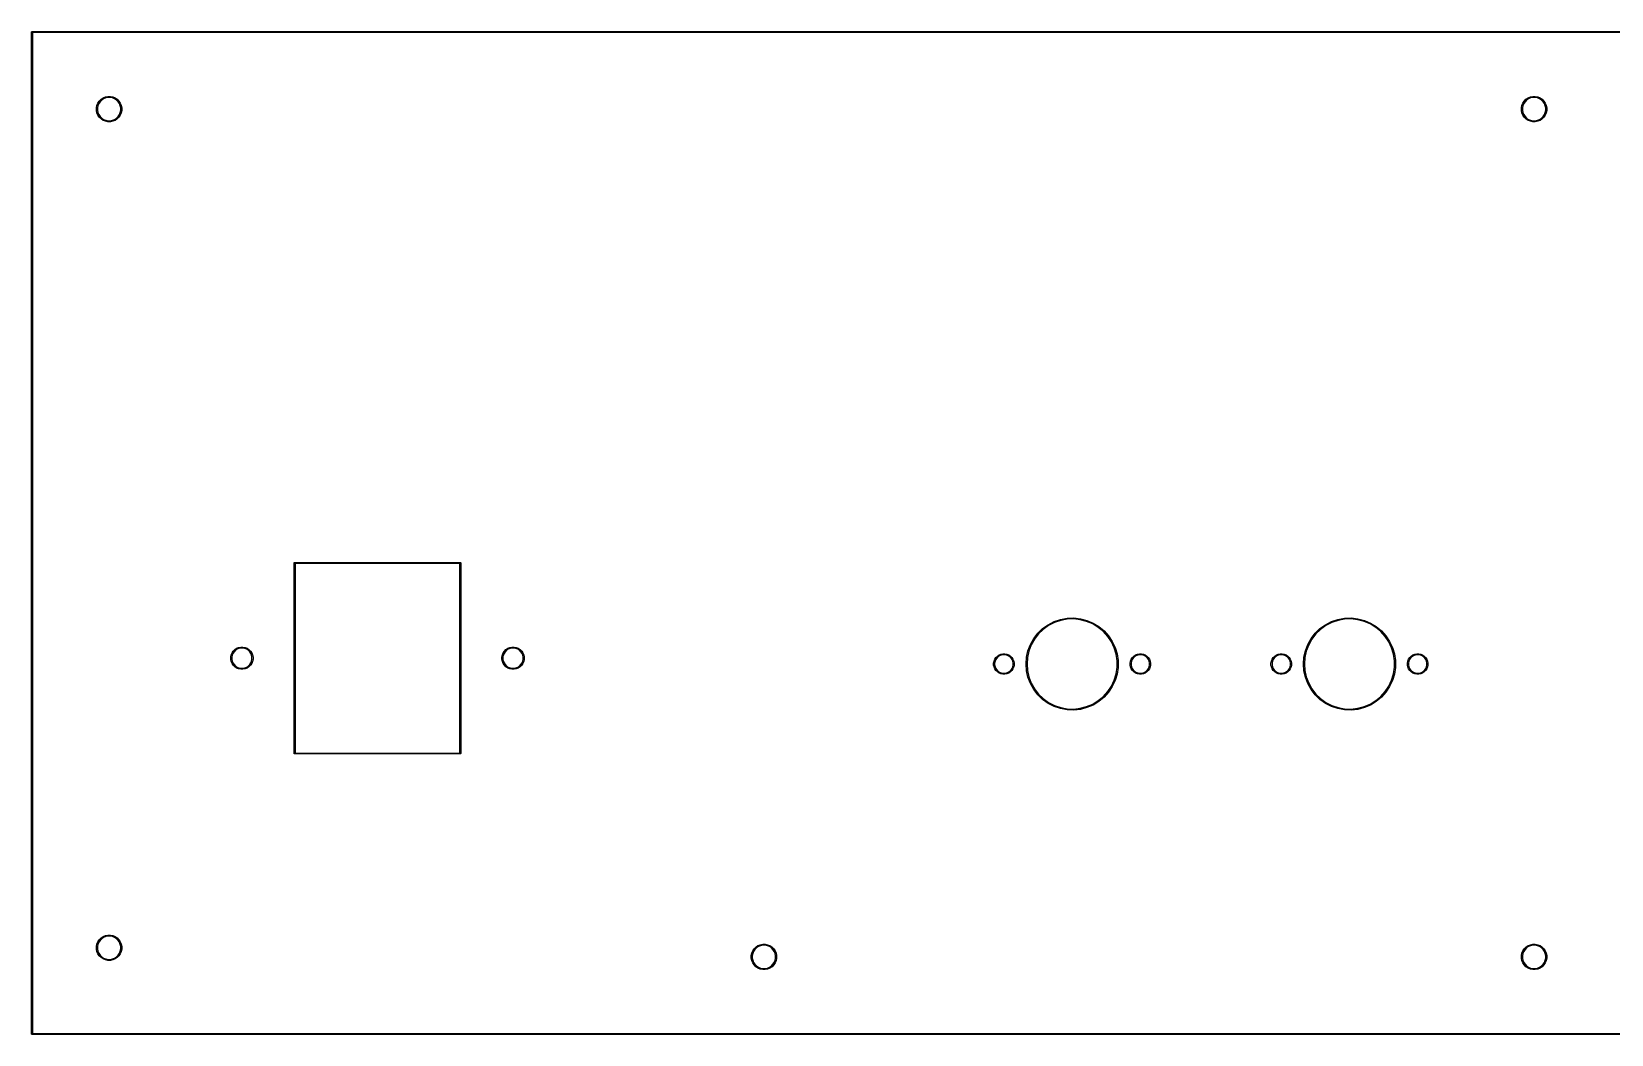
# Model space of a CAD drawing. Extents: x 0.7 to 21.3, y -8.5 to -2.
# Drawn here: x 0.75 to 11, y -8.5 to -2 of the extents above; entities that cross this region are included whole.
import ezdxf

# ---------------------------------------------------------------- set-up
doc = ezdxf.new("R2010")
doc.units = 0
doc.header["$MEASUREMENT"] = 0
doc.layers.add('BLACK', color=7, linetype='CONTINUOUS')

msp = doc.modelspace()

# ---------------------------------------------------------------- linework, layer by layer
at = {"layer": 'BLACK', "linetype": 'CONTINUOUS'}
for p, q in [((0.74703, -2), (0.74709, -1.99942)), ((0.74705, -2.00015), (0.74703, -2)), ((0.74705, -8.49986), (0.74705, -2.00015)), ((0.74709, -1.99942), (0.74726, -1.99886)), ((0.74726, -1.99886), (0.74753, -1.99835)), ((0.74753, -1.99835), (0.7479, -1.9979)), ((0.7479, -1.9979), (0.74835, -1.99753)), ((0.74835, -1.99753), (0.74887, -1.99726)), ((0.74887, -1.99726), (0.74942, -1.99709)), ((0.74942, -1.99709), (0.74986, -1.99705)), ((0.74986, -1.99705), (0.75, -1.99703)), ((0.75, -1.99703), (0.75014, -1.99705)), ((0.75014, -1.99705), (21.2499, -1.99705)), ((0.75295, -2.00295), (0.75295, -8.49705)), ((21.247, -2.00295), (0.75295, -2.00295)), ((1.17726, -2.46112), (1.18624, -2.44768)), ((1.19142, -2.45192), (1.18316, -2.46427)), ((1.18624, -2.44768), (1.19768, -2.43624)), ((1.20192, -2.44142), (1.19142, -2.45192)), ((1.19768, -2.43624), (1.21112, -2.42726)), ((1.21427, -2.43316), (1.20192, -2.44142)), ((1.21112, -2.42726), (1.22606, -2.42107)), ((1.228, -2.42748), (1.21427, -2.43316)), ((1.22606, -2.42107), (1.24192, -2.41792)), ((1.24257, -2.42458), (1.228, -2.42748)), ((1.24192, -2.41792), (1.25808, -2.41792)), ((1.25743, -2.42458), (1.24257, -2.42458)), ((1.272, -2.42748), (1.25743, -2.42458)), ((1.25808, -2.41792), (1.27394, -2.42107)), ((1.28573, -2.43316), (1.272, -2.42748)), ((1.27394, -2.42107), (1.28888, -2.42726)), ((1.29808, -2.44142), (1.28573, -2.43316)), ((1.28888, -2.42726), (1.30232, -2.43624)), ((1.30858, -2.45192), (1.29808, -2.44142)), ((1.30232, -2.43624), (1.31376, -2.44768)), ((1.31684, -2.46427), (1.30858, -2.45192)), ((1.31376, -2.44768), (1.32274, -2.46112)), ((10.4253, -2.46112), (10.4343, -2.44768)), ((10.4394, -2.45192), (10.4312, -2.46427)), ((10.4343, -2.44768), (10.4457, -2.43624)), ((10.45, -2.44142), (10.4394, -2.45192)), ((10.4457, -2.43624), (10.4592, -2.42726)), ((10.4623, -2.43316), (10.45, -2.44142)), ((10.4592, -2.42726), (10.4741, -2.42107)), ((10.476, -2.42748), (10.4623, -2.43316)), ((10.4741, -2.42107), (10.4899, -2.41792)), ((10.4906, -2.42458), (10.476, -2.42748)), ((10.4899, -2.41792), (10.5061, -2.41792)), ((10.5055, -2.42458), (10.4906, -2.42458)), ((10.52, -2.42748), (10.5055, -2.42458)), ((10.5061, -2.41792), (10.522, -2.42107)), ((10.5338, -2.43316), (10.52, -2.42748)), ((10.522, -2.42107), (10.5369, -2.42726)), ((10.5461, -2.44142), (10.5338, -2.43316)), ((10.5369, -2.42726), (10.5504, -2.43624)), ((10.5566, -2.45192), (10.5461, -2.44142)), ((10.5504, -2.43624), (10.5618, -2.44768)), ((10.5649, -2.46427), (10.5566, -2.45192)), ((10.5618, -2.44768), (10.5708, -2.46112)), ((1.16792, -2.49192), (1.17107, -2.47606)), ((1.16792, -2.50808), (1.16792, -2.49192)), ((1.17107, -2.52394), (1.16792, -2.50808)), ((1.17107, -2.47606), (1.17726, -2.46112)), ((1.17726, -2.53888), (1.17107, -2.52394)), ((1.17748, -2.478), (1.17458, -2.49257)), ((1.17458, -2.49257), (1.17458, -2.50743)), ((1.17458, -2.50743), (1.17748, -2.522)), ((1.18624, -2.55232), (1.17726, -2.53888)), ((1.18316, -2.46427), (1.17748, -2.478)), ((1.17748, -2.522), (1.18316, -2.53573)), ((1.18316, -2.53573), (1.19142, -2.54808)), ((1.19768, -2.56376), (1.18624, -2.55232)), ((1.19142, -2.54808), (1.20192, -2.55858)), ((1.20192, -2.55858), (1.21427, -2.56684)), ((1.28573, -2.56684), (1.29808, -2.55858)), ((1.29808, -2.55858), (1.30858, -2.54808)), ((1.31376, -2.55232), (1.30232, -2.56376)), ((1.30858, -2.54808), (1.31684, -2.53573)), ((1.32274, -2.53888), (1.31376, -2.55232)), ((1.32252, -2.478), (1.31684, -2.46427)), ((1.31684, -2.53573), (1.32252, -2.522)), ((1.32542, -2.49257), (1.32252, -2.478)), ((1.32252, -2.522), (1.32542, -2.50743)), ((1.32274, -2.46112), (1.32893, -2.47606)), ((1.32893, -2.52394), (1.32274, -2.53888)), ((1.32542, -2.50743), (1.32542, -2.49257)), ((1.32893, -2.47606), (1.33208, -2.49192)), ((1.33208, -2.50808), (1.32893, -2.52394)), ((1.33208, -2.49192), (1.33208, -2.50808)), ((10.4159, -2.49192), (10.4191, -2.47606)), ((10.4159, -2.50808), (10.4159, -2.49192)), ((10.4191, -2.52394), (10.4159, -2.50808)), ((10.4191, -2.47606), (10.4253, -2.46112)), ((10.4253, -2.53888), (10.4191, -2.52394)), ((10.4255, -2.478), (10.4226, -2.49257)), ((10.4226, -2.49257), (10.4226, -2.50743)), ((10.4226, -2.50743), (10.4255, -2.522)), ((10.4343, -2.55232), (10.4253, -2.53888)), ((10.4312, -2.46427), (10.4255, -2.478)), ((10.4255, -2.522), (10.4312, -2.53573)), ((10.4312, -2.53573), (10.4394, -2.54808)), ((10.4457, -2.56376), (10.4343, -2.55232)), ((10.4394, -2.54808), (10.45, -2.55858)), ((10.45, -2.55858), (10.4623, -2.56684)), ((10.5338, -2.56684), (10.5461, -2.55858)), ((10.5461, -2.55858), (10.5566, -2.54808)), ((10.5618, -2.55232), (10.5504, -2.56376)), ((10.5566, -2.54808), (10.5649, -2.53573)), ((10.5708, -2.53888), (10.5618, -2.55232)), ((10.5706, -2.478), (10.5649, -2.46427)), ((10.5649, -2.53573), (10.5706, -2.522)), ((10.5735, -2.49257), (10.5706, -2.478)), ((10.5706, -2.522), (10.5735, -2.50743)), ((10.5708, -2.46112), (10.577, -2.47606)), ((10.577, -2.52394), (10.5708, -2.53888)), ((10.5735, -2.50743), (10.5735, -2.49257)), ((10.577, -2.47606), (10.5801, -2.49192)), ((10.5801, -2.50808), (10.577, -2.52394)), ((10.5801, -2.49192), (10.5801, -2.50808)), ((1.21112, -2.57274), (1.19768, -2.56376)), ((1.22606, -2.57893), (1.21112, -2.57274)), ((1.21427, -2.56684), (1.228, -2.57252)), ((1.24192, -2.58208), (1.22606, -2.57893)), ((1.228, -2.57252), (1.24257, -2.57542)), ((1.25808, -2.58208), (1.24192, -2.58208)), ((1.24257, -2.57542), (1.25743, -2.57542)), ((1.25743, -2.57542), (1.272, -2.57252)), ((1.27394, -2.57893), (1.25808, -2.58208)), ((1.272, -2.57252), (1.28573, -2.56684)), ((1.28888, -2.57274), (1.27394, -2.57893)), ((1.30232, -2.56376), (1.28888, -2.57274)), ((10.4592, -2.57274), (10.4457, -2.56376)), ((10.4741, -2.57893), (10.4592, -2.57274)), ((10.4623, -2.56684), (10.476, -2.57252)), ((10.4899, -2.58208), (10.4741, -2.57893)), ((10.476, -2.57252), (10.4906, -2.57542)), ((10.5061, -2.58208), (10.4899, -2.58208)), ((10.4906, -2.57542), (10.5055, -2.57542)), ((10.5055, -2.57542), (10.52, -2.57252)), ((10.522, -2.57893), (10.5061, -2.58208)), ((10.52, -2.57252), (10.5338, -2.56684)), ((10.5369, -2.57274), (10.522, -2.57893)), ((10.5504, -2.56376), (10.5369, -2.57274)), ((2.45136, -5.44409), (2.45142, -5.44352)), ((2.45138, -5.44424), (2.45136, -5.44409)), ((2.45138, -6.68017), (2.45138, -5.44424)), ((2.45142, -5.44352), (2.45159, -5.44296)), ((2.45159, -5.44296), (2.45186, -5.44245)), ((2.45186, -5.44245), (2.45223, -5.442)), ((2.45223, -5.442), (2.45268, -5.44163)), ((2.45268, -5.44163), (2.4532, -5.44135)), ((2.4532, -5.44135), (2.45375, -5.44118)), ((2.45375, -5.44118), (2.45419, -5.44114)), ((2.45419, -5.44114), (2.45433, -5.44113)), ((2.45433, -5.44113), (2.45448, -5.44114)), ((2.45448, -5.44114), (3.52899, -5.44114)), ((2.45728, -5.44705), (2.45728, -6.67736)), ((3.52618, -5.44705), (2.45728, -5.44705)), ((3.52618, -6.67736), (3.52618, -5.44705)), ((3.52899, -5.44114), (3.52913, -5.44113)), ((3.52913, -5.44113), (3.52928, -5.44114)), ((3.52928, -5.44114), (3.52971, -5.44118)), ((3.52971, -5.44118), (3.53027, -5.44135)), ((3.53027, -5.44135), (3.53078, -5.44163)), ((3.53078, -5.44163), (3.53123, -5.442)), ((3.53123, -5.442), (3.5316, -5.44245)), ((3.5316, -5.44245), (3.53187, -5.44296)), ((3.53187, -5.44296), (3.53204, -5.44352)), ((3.53204, -5.44352), (3.5321, -5.44409)), ((3.5321, -5.44409), (3.53209, -5.44424)), ((3.53209, -5.44424), (3.53209, -6.68017)), ((7.34423, -5.84476), (7.38305, -5.8248)), ((7.38567, -5.83096), (7.34772, -5.85048)), ((7.38305, -5.8248), (7.42437, -5.81071)), ((7.42606, -5.81718), (7.38567, -5.83096)), ((7.42437, -5.81071), (7.4673, -5.80278)), ((7.46803, -5.80943), (7.42606, -5.81718)), ((7.4673, -5.80278), (7.51092, -5.80118)), ((7.51068, -5.80787), (7.46803, -5.80943)), ((7.5531, -5.81254), (7.51068, -5.80787)), ((7.51092, -5.80118), (7.55431, -5.80596)), ((7.59439, -5.82333), (7.5531, -5.81254)), ((7.55431, -5.80596), (7.59655, -5.817)), ((7.63366, -5.84002), (7.59439, -5.82333)), ((7.59655, -5.817), (7.63672, -5.83407)), ((7.67009, -5.86226), (7.63366, -5.84002)), ((7.63672, -5.83407), (7.67398, -5.85681)), ((9.14423, -5.84476), (9.18305, -5.8248)), ((9.18567, -5.83096), (9.14772, -5.85048)), ((9.18305, -5.8248), (9.22437, -5.81071)), ((9.22606, -5.81718), (9.18567, -5.83096)), ((9.22437, -5.81071), (9.2673, -5.80278)), ((9.26803, -5.80943), (9.22606, -5.81718)), ((9.2673, -5.80278), (9.31092, -5.80118)), ((9.31068, -5.80787), (9.26803, -5.80943)), ((9.3531, -5.81254), (9.31068, -5.80787)), ((9.31092, -5.80118), (9.35431, -5.80596)), ((9.39439, -5.82333), (9.3531, -5.81254)), ((9.35431, -5.80596), (9.39655, -5.817)), ((9.43366, -5.84002), (9.39439, -5.82333)), ((9.39655, -5.817), (9.43672, -5.83407)), ((9.47009, -5.86226), (9.43366, -5.84002)), ((9.43672, -5.83407), (9.47398, -5.85681)), ((7.22926, -5.97308), (7.25062, -5.93501)), ((7.2562, -5.93871), (7.23532, -5.97592)), ((7.25062, -5.93501), (7.2773, -5.90046)), ((7.28229, -5.90493), (7.2562, -5.93871)), ((7.2773, -5.90046), (7.30873, -5.87016)), ((7.31301, -5.87531), (7.28229, -5.90493)), ((7.30873, -5.87016), (7.34423, -5.84476)), ((7.34772, -5.85048), (7.31301, -5.87531)), ((7.70289, -5.88956), (7.67009, -5.86226)), ((7.67398, -5.85681), (7.70754, -5.88474)), ((7.73137, -5.92134), (7.70289, -5.88956)), ((7.70754, -5.88474), (7.73667, -5.91725)), ((7.75492, -5.95693), (7.73137, -5.92134)), ((7.73667, -5.91725), (7.76076, -5.95366)), ((9.02926, -5.97308), (9.05062, -5.93501)), ((9.0562, -5.93871), (9.03532, -5.97592)), ((9.05062, -5.93501), (9.0773, -5.90046)), ((9.08229, -5.90493), (9.0562, -5.93871)), ((9.0773, -5.90046), (9.10873, -5.87016)), ((9.11301, -5.87531), (9.08229, -5.90493)), ((9.10873, -5.87016), (9.14423, -5.84476)), ((9.14772, -5.85048), (9.11301, -5.87531)), ((9.50289, -5.88956), (9.47009, -5.86226)), ((9.47398, -5.85681), (9.50754, -5.88474)), ((9.53137, -5.92134), (9.50289, -5.88956)), ((9.50754, -5.88474), (9.53667, -5.91725)), ((9.55492, -5.95693), (9.53137, -5.92134)), ((9.53667, -5.91725), (9.56076, -5.95366)), ((2.03952, -6.05508), (2.0423, -6.04112)), ((2.0423, -6.04112), (2.04775, -6.02796)), ((2.04871, -6.04306), (2.04618, -6.05574)), ((2.04775, -6.02796), (2.05566, -6.01612)), ((2.05365, -6.03112), (2.04871, -6.04306)), ((2.06083, -6.02037), (2.05365, -6.03112)), ((2.05566, -6.01612), (2.06573, -6.00605)), ((2.06998, -6.01123), (2.06083, -6.02037)), ((2.06573, -6.00605), (2.07757, -5.99814)), ((2.08072, -6.00405), (2.06998, -6.01123)), ((2.07757, -5.99814), (2.09073, -5.99269)), ((2.09267, -5.9991), (2.08072, -6.00405)), ((2.09073, -5.99269), (2.10469, -5.98992)), ((2.10535, -5.99658), (2.09267, -5.9991)), ((2.10469, -5.98992), (2.11893, -5.98992)), ((2.11827, -5.99658), (2.10535, -5.99658)), ((2.13095, -5.9991), (2.11827, -5.99658)), ((2.11893, -5.98992), (2.1329, -5.99269)), ((2.1429, -6.00405), (2.13095, -5.9991)), ((2.1329, -5.99269), (2.14605, -5.99814)), ((2.15365, -6.01123), (2.1429, -6.00405)), ((2.14605, -5.99814), (2.15789, -6.00605)), ((2.16279, -6.02037), (2.15365, -6.01123)), ((2.15789, -6.00605), (2.16796, -6.01612)), ((2.16997, -6.03112), (2.16279, -6.02037)), ((2.16796, -6.01612), (2.17587, -6.02796)), ((2.17492, -6.04306), (2.16997, -6.03112)), ((2.17744, -6.05574), (2.17492, -6.04306)), ((2.17587, -6.02796), (2.18132, -6.04112)), ((2.18132, -6.04112), (2.1841, -6.05508)), ((3.79937, -6.05508), (3.80214, -6.04112)), ((3.80214, -6.04112), (3.80759, -6.02796)), ((3.80855, -6.04306), (3.80603, -6.05574)), ((3.80759, -6.02796), (3.8155, -6.01612)), ((3.8135, -6.03112), (3.80855, -6.04306)), ((3.82068, -6.02037), (3.8135, -6.03112)), ((3.8155, -6.01612), (3.82557, -6.00605)), ((3.82982, -6.01123), (3.82068, -6.02037)), ((3.82557, -6.00605), (3.83741, -5.99814)), ((3.84057, -6.00405), (3.82982, -6.01123)), ((3.83741, -5.99814), (3.85057, -5.99269)), ((3.85251, -5.9991), (3.84057, -6.00405)), ((3.85057, -5.99269), (3.86453, -5.98992)), ((3.86519, -5.99658), (3.85251, -5.9991)), ((3.86453, -5.98992), (3.87877, -5.98992)), ((3.87812, -5.99658), (3.86519, -5.99658)), ((3.8908, -5.9991), (3.87812, -5.99658)), ((3.87877, -5.98992), (3.89274, -5.99269)), ((3.90274, -6.00405), (3.8908, -5.9991)), ((3.89274, -5.99269), (3.90589, -5.99814)), ((3.91349, -6.01123), (3.90274, -6.00405)), ((3.90589, -5.99814), (3.91773, -6.00605)), ((3.92263, -6.02037), (3.91349, -6.01123)), ((3.91773, -6.00605), (3.9278, -6.01612)), ((3.92981, -6.03112), (3.92263, -6.02037)), ((3.9278, -6.01612), (3.93571, -6.02796)), ((3.93476, -6.04306), (3.92981, -6.03112)), ((3.93728, -6.05574), (3.93476, -6.04306)), ((3.93571, -6.02796), (3.94116, -6.04112)), ((3.94116, -6.04112), (3.94394, -6.05508)), ((7.0055, -6.05767), (7.01475, -6.04842)), ((7.01475, -6.04842), (7.02563, -6.04115)), ((7.02878, -6.04705), (7.019, -6.05359)), ((7.02563, -6.04115), (7.03772, -6.03614)), ((7.03966, -6.04255), (7.02878, -6.04705)), ((7.03772, -6.03614), (7.05055, -6.03359)), ((7.0512, -6.04025), (7.03966, -6.04255)), ((7.05055, -6.03359), (7.06363, -6.03359)), ((7.06297, -6.04025), (7.0512, -6.04025)), ((7.07452, -6.04255), (7.06297, -6.04025)), ((7.06363, -6.03359), (7.07646, -6.03614)), ((7.08539, -6.04705), (7.07452, -6.04255)), ((7.07646, -6.03614), (7.08854, -6.04115)), ((7.09518, -6.05359), (7.08539, -6.04705)), ((7.08854, -6.04115), (7.09942, -6.04842)), ((7.09942, -6.04842), (7.10867, -6.05767)), ((7.20417, -6.05646), (7.21366, -6.01385)), ((7.22007, -6.01578), (7.21079, -6.05744)), ((7.21366, -6.01385), (7.22926, -5.97308)), ((7.23532, -5.97592), (7.22007, -6.01578)), ((7.77303, -5.99557), (7.75492, -5.95693)), ((7.76076, -5.95366), (7.77929, -5.99318)), ((7.78533, -6.03644), (7.77303, -5.99557)), ((7.77929, -5.99318), (7.79186, -6.03498)), ((7.79154, -6.07866), (7.78533, -6.03644)), ((7.79186, -6.03498), (7.79822, -6.07817)), ((7.89133, -6.05767), (7.90058, -6.04842)), ((7.90058, -6.04842), (7.91146, -6.04115)), ((7.91461, -6.04705), (7.90482, -6.05359)), ((7.91146, -6.04115), (7.92354, -6.03614)), ((7.92548, -6.04255), (7.91461, -6.04705)), ((7.92354, -6.03614), (7.93637, -6.03359)), ((7.93703, -6.04025), (7.92548, -6.04255)), ((7.93637, -6.03359), (7.94945, -6.03359)), ((7.9488, -6.04025), (7.93703, -6.04025)), ((7.96034, -6.04255), (7.9488, -6.04025)), ((7.94945, -6.03359), (7.96228, -6.03614)), ((7.97122, -6.04705), (7.96034, -6.04255)), ((7.96228, -6.03614), (7.97437, -6.04115)), ((7.981, -6.05359), (7.97122, -6.04705)), ((7.97437, -6.04115), (7.98525, -6.04842)), ((7.98525, -6.04842), (7.9945, -6.05767)), ((8.8055, -6.05767), (8.81475, -6.04842)), ((8.81475, -6.04842), (8.82563, -6.04115)), ((8.82878, -6.04705), (8.819, -6.05359)), ((8.82563, -6.04115), (8.83772, -6.03614)), ((8.83966, -6.04255), (8.82878, -6.04705)), ((8.83772, -6.03614), (8.85055, -6.03359)), ((8.8512, -6.04025), (8.83966, -6.04255)), ((8.85055, -6.03359), (8.86363, -6.03359)), ((8.86297, -6.04025), (8.8512, -6.04025)), ((8.87452, -6.04255), (8.86297, -6.04025)), ((8.86363, -6.03359), (8.87646, -6.03614)), ((8.88539, -6.04705), (8.87452, -6.04255)), ((8.87646, -6.03614), (8.88854, -6.04115)), ((8.89518, -6.05359), (8.88539, -6.04705)), ((8.88854, -6.04115), (8.89942, -6.04842)), ((8.89942, -6.04842), (8.90867, -6.05767)), ((9.00417, -6.05646), (9.01366, -6.01385)), ((9.02007, -6.01578), (9.01079, -6.05744)), ((9.01366, -6.01385), (9.02926, -5.97308)), ((9.03532, -5.97592), (9.02007, -6.01578)), ((9.57303, -5.99557), (9.55492, -5.95693)), ((9.56076, -5.95366), (9.57929, -5.99318)), ((9.58533, -6.03644), (9.57303, -5.99557)), ((9.57929, -5.99318), (9.59186, -6.03498)), ((9.59154, -6.07866), (9.58533, -6.03644)), ((9.59186, -6.03498), (9.59822, -6.07817)), ((9.69133, -6.05767), (9.70058, -6.04842)), ((9.70058, -6.04842), (9.71146, -6.04115)), ((9.71461, -6.04705), (9.70482, -6.05359)), ((9.71146, -6.04115), (9.72354, -6.03614)), ((9.72548, -6.04255), (9.71461, -6.04705)), ((9.72354, -6.03614), (9.73637, -6.03359)), ((9.73703, -6.04025), (9.72548, -6.04255)), ((9.73637, -6.03359), (9.74945, -6.03359)), ((9.7488, -6.04025), (9.73703, -6.04025)), ((9.76034, -6.04255), (9.7488, -6.04025)), ((9.74945, -6.03359), (9.76228, -6.03614)), ((9.77122, -6.04705), (9.76034, -6.04255)), ((9.76228, -6.03614), (9.77437, -6.04115)), ((9.781, -6.05359), (9.77122, -6.04705)), ((9.77437, -6.04115), (9.78525, -6.04842)), ((9.78525, -6.04842), (9.7945, -6.05767)), ((2.03952, -6.06932), (2.03952, -6.05508)), ((2.0423, -6.08329), (2.03952, -6.06932)), ((2.04775, -6.09645), (2.0423, -6.08329)), ((2.04618, -6.05574), (2.04618, -6.06867)), ((2.04618, -6.06867), (2.04871, -6.08135)), ((2.05566, -6.10829), (2.04775, -6.09645)), ((2.04871, -6.08135), (2.05365, -6.09329)), ((2.05365, -6.09329), (2.06083, -6.10404)), ((2.06573, -6.11835), (2.05566, -6.10829)), ((2.06083, -6.10404), (2.06998, -6.11318)), ((2.07757, -6.12627), (2.06573, -6.11835)), ((2.06998, -6.11318), (2.08072, -6.12036)), ((2.09073, -6.13171), (2.07757, -6.12627)), ((2.08072, -6.12036), (2.09267, -6.12531)), ((2.10469, -6.13449), (2.09073, -6.13171)), ((2.09267, -6.12531), (2.10535, -6.12783)), ((2.11893, -6.13449), (2.10469, -6.13449)), ((2.10535, -6.12783), (2.11827, -6.12783)), ((2.11827, -6.12783), (2.13095, -6.12531)), ((2.1329, -6.13171), (2.11893, -6.13449)), ((2.13095, -6.12531), (2.1429, -6.12036)), ((2.14605, -6.12627), (2.1329, -6.13171)), ((2.1429, -6.12036), (2.15365, -6.11318)), ((2.15789, -6.11835), (2.14605, -6.12627)), ((2.15365, -6.11318), (2.16279, -6.10404)), ((2.16796, -6.10829), (2.15789, -6.11835)), ((2.16279, -6.10404), (2.16997, -6.09329)), ((2.17587, -6.09645), (2.16796, -6.10829)), ((2.16997, -6.09329), (2.17492, -6.08135)), ((2.17492, -6.08135), (2.17744, -6.06867)), ((2.18132, -6.08329), (2.17587, -6.09645)), ((2.17744, -6.06867), (2.17744, -6.05574)), ((2.1841, -6.06932), (2.18132, -6.08329)), ((2.1841, -6.05508), (2.1841, -6.06932)), ((3.79937, -6.06932), (3.79937, -6.05508)), ((3.80214, -6.08329), (3.79937, -6.06932)), ((3.80759, -6.09645), (3.80214, -6.08329)), ((3.80603, -6.05574), (3.80603, -6.06867)), ((3.80603, -6.06867), (3.80855, -6.08135)), ((3.8155, -6.10829), (3.80759, -6.09645)), ((3.80855, -6.08135), (3.8135, -6.09329)), ((3.8135, -6.09329), (3.82068, -6.10404)), ((3.82557, -6.11835), (3.8155, -6.10829)), ((3.82068, -6.10404), (3.82982, -6.11318)), ((3.83741, -6.12627), (3.82557, -6.11835)), ((3.82982, -6.11318), (3.84057, -6.12036)), ((3.85057, -6.13171), (3.83741, -6.12627)), ((3.84057, -6.12036), (3.85251, -6.12531)), ((3.86453, -6.13449), (3.85057, -6.13171)), ((3.85251, -6.12531), (3.86519, -6.12783)), ((3.87877, -6.13449), (3.86453, -6.13449)), ((3.86519, -6.12783), (3.87812, -6.12783)), ((3.87812, -6.12783), (3.8908, -6.12531)), ((3.89274, -6.13171), (3.87877, -6.13449)), ((3.8908, -6.12531), (3.90274, -6.12036)), ((3.90589, -6.12627), (3.89274, -6.13171)), ((3.90274, -6.12036), (3.91349, -6.11318)), ((3.91773, -6.11835), (3.90589, -6.12627)), ((3.91349, -6.11318), (3.92263, -6.10404)), ((3.9278, -6.10829), (3.91773, -6.11835)), ((3.92263, -6.10404), (3.92981, -6.09329)), ((3.93571, -6.09645), (3.9278, -6.10829)), ((3.92981, -6.09329), (3.93476, -6.08135)), ((3.93476, -6.08135), (3.93728, -6.06867)), ((3.94116, -6.08329), (3.93571, -6.09645)), ((3.93728, -6.06867), (3.93728, -6.05574)), ((3.94394, -6.06932), (3.94116, -6.08329)), ((3.94394, -6.05508), (3.94394, -6.06932)), ((6.99068, -6.09346), (6.99323, -6.08063)), ((6.99068, -6.10654), (6.99068, -6.09346)), ((6.99323, -6.11937), (6.99068, -6.10654)), ((6.99323, -6.08063), (6.99823, -6.06854)), ((6.99823, -6.13146), (6.99323, -6.11937)), ((6.99963, -6.08257), (6.99734, -6.09412)), ((6.99734, -6.09412), (6.99734, -6.10588)), ((6.99734, -6.10588), (6.99963, -6.11743)), ((6.99823, -6.06854), (7.0055, -6.05767)), ((7.0055, -6.14233), (6.99823, -6.13146)), ((7.00414, -6.0717), (6.99963, -6.08257)), ((6.99963, -6.11743), (7.00414, -6.1283)), ((7.01068, -6.06191), (7.00414, -6.0717)), ((7.00414, -6.1283), (7.01068, -6.13809)), ((7.01475, -6.15158), (7.0055, -6.14233)), ((7.019, -6.05359), (7.01068, -6.06191)), ((7.01068, -6.13809), (7.019, -6.14641)), ((7.02563, -6.15885), (7.01475, -6.15158)), ((7.019, -6.14641), (7.02878, -6.15295)), ((7.08539, -6.15295), (7.09518, -6.14641)), ((7.09942, -6.15158), (7.08854, -6.15885)), ((7.1035, -6.06191), (7.09518, -6.05359)), ((7.09518, -6.14641), (7.1035, -6.13809)), ((7.10867, -6.14233), (7.09942, -6.15158)), ((7.11004, -6.0717), (7.1035, -6.06191)), ((7.1035, -6.13809), (7.11004, -6.1283)), ((7.10867, -6.05767), (7.11594, -6.06854)), ((7.11594, -6.13146), (7.10867, -6.14233)), ((7.11454, -6.08257), (7.11004, -6.0717)), ((7.11004, -6.1283), (7.11454, -6.11743)), ((7.11684, -6.09412), (7.11454, -6.08257)), ((7.11454, -6.11743), (7.11684, -6.10588)), ((7.11594, -6.06854), (7.12095, -6.08063)), ((7.12095, -6.11937), (7.11594, -6.13146)), ((7.11684, -6.10588), (7.11684, -6.09412)), ((7.12095, -6.08063), (7.1235, -6.09346)), ((7.1235, -6.10654), (7.12095, -6.11937)), ((7.1235, -6.09346), (7.1235, -6.10654)), ((7.20098, -6.1), (7.20417, -6.05646)), ((7.20417, -6.14354), (7.20098, -6.1)), ((7.21366, -6.18615), (7.20417, -6.14354)), ((7.21079, -6.05744), (7.20768, -6.1)), ((7.20768, -6.1), (7.21079, -6.14256)), ((7.21079, -6.14256), (7.22007, -6.18422)), ((7.78533, -6.16356), (7.79154, -6.12134)), ((7.79154, -6.12134), (7.79154, -6.07866)), ((7.79822, -6.12183), (7.79186, -6.16502)), ((7.79822, -6.07817), (7.79822, -6.12183)), ((7.8765, -6.09346), (7.87905, -6.08063)), ((7.8765, -6.10654), (7.8765, -6.09346)), ((7.87905, -6.11937), (7.8765, -6.10654)), ((7.87905, -6.08063), (7.88406, -6.06854)), ((7.88406, -6.13146), (7.87905, -6.11937)), ((7.88546, -6.08257), (7.88316, -6.09412)), ((7.88316, -6.09412), (7.88316, -6.10588)), ((7.88316, -6.10588), (7.88546, -6.11743)), ((7.88406, -6.06854), (7.89133, -6.05767)), ((7.89133, -6.14233), (7.88406, -6.13146)), ((7.88996, -6.0717), (7.88546, -6.08257)), ((7.88546, -6.11743), (7.88996, -6.1283)), ((7.8965, -6.06191), (7.88996, -6.0717)), ((7.88996, -6.1283), (7.8965, -6.13809)), ((7.90058, -6.15158), (7.89133, -6.14233)), ((7.90482, -6.05359), (7.8965, -6.06191)), ((7.8965, -6.13809), (7.90482, -6.14641)), ((7.91146, -6.15885), (7.90058, -6.15158)), ((7.90482, -6.14641), (7.91461, -6.15295)), ((7.97122, -6.15295), (7.981, -6.14641)), ((7.98525, -6.15158), (7.97437, -6.15885)), ((7.98932, -6.06191), (7.981, -6.05359)), ((7.981, -6.14641), (7.98932, -6.13809)), ((7.9945, -6.14233), (7.98525, -6.15158)), ((7.99586, -6.0717), (7.98932, -6.06191)), ((7.98932, -6.13809), (7.99586, -6.1283)), ((7.9945, -6.05767), (8.00177, -6.06854)), ((8.00177, -6.13146), (7.9945, -6.14233)), ((8.00037, -6.08257), (7.99586, -6.0717)), ((7.99586, -6.1283), (8.00037, -6.11743)), ((8.00266, -6.09412), (8.00037, -6.08257)), ((8.00037, -6.11743), (8.00266, -6.10588)), ((8.00177, -6.06854), (8.00677, -6.08063)), ((8.00677, -6.11937), (8.00177, -6.13146)), ((8.00266, -6.10588), (8.00266, -6.09412)), ((8.00677, -6.08063), (8.00932, -6.09346)), ((8.00932, -6.10654), (8.00677, -6.11937)), ((8.00932, -6.09346), (8.00932, -6.10654)), ((8.79068, -6.09346), (8.79323, -6.08063)), ((8.79068, -6.10654), (8.79068, -6.09346)), ((8.79323, -6.11937), (8.79068, -6.10654)), ((8.79323, -6.08063), (8.79823, -6.06854)), ((8.79823, -6.13146), (8.79323, -6.11937)), ((8.79963, -6.08257), (8.79734, -6.09412)), ((8.79734, -6.09412), (8.79734, -6.10588)), ((8.79734, -6.10588), (8.79963, -6.11743)), ((8.79823, -6.06854), (8.8055, -6.05767)), ((8.8055, -6.14233), (8.79823, -6.13146)), ((8.80414, -6.0717), (8.79963, -6.08257)), ((8.79963, -6.11743), (8.80414, -6.1283)), ((8.81068, -6.06191), (8.80414, -6.0717)), ((8.80414, -6.1283), (8.81068, -6.13809)), ((8.81475, -6.15158), (8.8055, -6.14233)), ((8.819, -6.05359), (8.81068, -6.06191)), ((8.81068, -6.13809), (8.819, -6.14641)), ((8.82563, -6.15885), (8.81475, -6.15158)), ((8.819, -6.14641), (8.82878, -6.15295)), ((8.88539, -6.15295), (8.89518, -6.14641)), ((8.89942, -6.15158), (8.88854, -6.15885)), ((8.9035, -6.06191), (8.89518, -6.05359)), ((8.89518, -6.14641), (8.9035, -6.13809)), ((8.90867, -6.14233), (8.89942, -6.15158)), ((8.91004, -6.0717), (8.9035, -6.06191)), ((8.9035, -6.13809), (8.91004, -6.1283)), ((8.90867, -6.05767), (8.91594, -6.06854)), ((8.91594, -6.13146), (8.90867, -6.14233)), ((8.91454, -6.08257), (8.91004, -6.0717)), ((8.91004, -6.1283), (8.91454, -6.11743)), ((8.91684, -6.09412), (8.91454, -6.08257)), ((8.91454, -6.11743), (8.91684, -6.10588)), ((8.91594, -6.06854), (8.92095, -6.08063)), ((8.92095, -6.11937), (8.91594, -6.13146)), ((8.91684, -6.10588), (8.91684, -6.09412)), ((8.92095, -6.08063), (8.9235, -6.09346)), ((8.9235, -6.10654), (8.92095, -6.11937)), ((8.9235, -6.09346), (8.9235, -6.10654)), ((9.00098, -6.1), (9.00417, -6.05646)), ((9.00417, -6.14354), (9.00098, -6.1)), ((9.01366, -6.18615), (9.00417, -6.14354)), ((9.01079, -6.05744), (9.00768, -6.1)), ((9.00768, -6.1), (9.01079, -6.14256)), ((9.01079, -6.14256), (9.02007, -6.18422)), ((9.58533, -6.16356), (9.59154, -6.12134)), ((9.59154, -6.12134), (9.59154, -6.07866)), ((9.59822, -6.12183), (9.59186, -6.16502)), ((9.59822, -6.07817), (9.59822, -6.12183)), ((9.6765, -6.09346), (9.67905, -6.08063)), ((9.6765, -6.10654), (9.6765, -6.09346)), ((9.67905, -6.11937), (9.6765, -6.10654)), ((9.67905, -6.08063), (9.68406, -6.06854)), ((9.68406, -6.13146), (9.67905, -6.11937)), ((9.68546, -6.08257), (9.68316, -6.09412)), ((9.68316, -6.09412), (9.68316, -6.10588)), ((9.68316, -6.10588), (9.68546, -6.11743)), ((9.68406, -6.06854), (9.69133, -6.05767)), ((9.69133, -6.14233), (9.68406, -6.13146)), ((9.68996, -6.0717), (9.68546, -6.08257)), ((9.68546, -6.11743), (9.68996, -6.1283)), ((9.6965, -6.06191), (9.68996, -6.0717)), ((9.68996, -6.1283), (9.6965, -6.13809)), ((9.70058, -6.15158), (9.69133, -6.14233)), ((9.70482, -6.05359), (9.6965, -6.06191)), ((9.6965, -6.13809), (9.70482, -6.14641)), ((9.71146, -6.15885), (9.70058, -6.15158)), ((9.70482, -6.14641), (9.71461, -6.15295)), ((9.77122, -6.15295), (9.781, -6.14641)), ((9.78525, -6.15158), (9.77437, -6.15885)), ((9.78932, -6.06191), (9.781, -6.05359)), ((9.781, -6.14641), (9.78932, -6.13809)), ((9.7945, -6.14233), (9.78525, -6.15158)), ((9.79586, -6.0717), (9.78932, -6.06191)), ((9.78932, -6.13809), (9.79586, -6.1283)), ((9.7945, -6.05767), (9.80177, -6.06854)), ((9.80177, -6.13146), (9.7945, -6.14233)), ((9.80037, -6.08257), (9.79586, -6.0717)), ((9.79586, -6.1283), (9.80037, -6.11743)), ((9.80266, -6.09412), (9.80037, -6.08257)), ((9.80037, -6.11743), (9.80266, -6.10588)), ((9.80177, -6.06854), (9.80677, -6.08063)), ((9.80677, -6.11937), (9.80177, -6.13146)), ((9.80266, -6.10588), (9.80266, -6.09412)), ((9.80677, -6.08063), (9.80932, -6.09346)), ((9.80932, -6.10654), (9.80677, -6.11937)), ((9.80932, -6.09346), (9.80932, -6.10654)), ((7.03772, -6.16386), (7.02563, -6.15885)), ((7.02878, -6.15295), (7.03966, -6.15745)), ((7.05055, -6.16641), (7.03772, -6.16386)), ((7.03966, -6.15745), (7.0512, -6.15975)), ((7.06363, -6.16641), (7.05055, -6.16641)), ((7.0512, -6.15975), (7.06297, -6.15975)), ((7.06297, -6.15975), (7.07452, -6.15745)), ((7.07646, -6.16386), (7.06363, -6.16641)), ((7.07452, -6.15745), (7.08539, -6.15295)), ((7.08854, -6.15885), (7.07646, -6.16386)), ((7.22926, -6.22692), (7.21366, -6.18615)), ((7.22007, -6.18422), (7.23532, -6.22408)), ((7.25062, -6.26499), (7.22926, -6.22692)), ((7.23532, -6.22408), (7.2562, -6.26129)), ((7.73137, -6.27866), (7.75492, -6.24307)), ((7.76076, -6.24634), (7.73667, -6.28275)), ((7.75492, -6.24307), (7.77303, -6.20443)), ((7.77929, -6.20682), (7.76076, -6.24634)), ((7.77303, -6.20443), (7.78533, -6.16356)), ((7.79186, -6.16502), (7.77929, -6.20682)), ((7.92354, -6.16386), (7.91146, -6.15885)), ((7.91461, -6.15295), (7.92548, -6.15745)), ((7.93637, -6.16641), (7.92354, -6.16386)), ((7.92548, -6.15745), (7.93703, -6.15975)), ((7.94945, -6.16641), (7.93637, -6.16641)), ((7.93703, -6.15975), (7.9488, -6.15975)), ((7.9488, -6.15975), (7.96034, -6.15745)), ((7.96228, -6.16386), (7.94945, -6.16641)), ((7.96034, -6.15745), (7.97122, -6.15295)), ((7.97437, -6.15885), (7.96228, -6.16386)), ((8.83772, -6.16386), (8.82563, -6.15885)), ((8.82878, -6.15295), (8.83966, -6.15745)), ((8.85055, -6.16641), (8.83772, -6.16386)), ((8.83966, -6.15745), (8.8512, -6.15975)), ((8.86363, -6.16641), (8.85055, -6.16641)), ((8.8512, -6.15975), (8.86297, -6.15975)), ((8.86297, -6.15975), (8.87452, -6.15745)), ((8.87646, -6.16386), (8.86363, -6.16641)), ((8.87452, -6.15745), (8.88539, -6.15295)), ((8.88854, -6.15885), (8.87646, -6.16386)), ((9.02926, -6.22692), (9.01366, -6.18615)), ((9.02007, -6.18422), (9.03532, -6.22408)), ((9.05062, -6.26499), (9.02926, -6.22692)), ((9.03532, -6.22408), (9.0562, -6.26129)), ((9.53137, -6.27866), (9.55492, -6.24307)), ((9.56076, -6.24634), (9.53667, -6.28275)), ((9.55492, -6.24307), (9.57303, -6.20443)), ((9.57929, -6.20682), (9.56076, -6.24634)), ((9.57303, -6.20443), (9.58533, -6.16356)), ((9.59186, -6.16502), (9.57929, -6.20682)), ((9.72354, -6.16386), (9.71146, -6.15885)), ((9.71461, -6.15295), (9.72548, -6.15745)), ((9.73637, -6.16641), (9.72354, -6.16386)), ((9.72548, -6.15745), (9.73703, -6.15975)), ((9.74945, -6.16641), (9.73637, -6.16641)), ((9.73703, -6.15975), (9.7488, -6.15975)), ((9.7488, -6.15975), (9.76034, -6.15745)), ((9.76228, -6.16386), (9.74945, -6.16641)), ((9.76034, -6.15745), (9.77122, -6.15295)), ((9.77437, -6.15885), (9.76228, -6.16386)), ((7.2773, -6.29954), (7.25062, -6.26499)), ((7.2562, -6.26129), (7.28229, -6.29507)), ((7.30873, -6.32984), (7.2773, -6.29954)), ((7.28229, -6.29507), (7.31301, -6.32469)), ((7.34423, -6.35524), (7.30873, -6.32984)), ((7.31301, -6.32469), (7.34772, -6.34952)), ((7.38305, -6.3752), (7.34423, -6.35524)), ((7.34772, -6.34952), (7.38567, -6.36904)), ((7.63366, -6.35997), (7.67009, -6.33774)), ((7.67398, -6.34319), (7.63672, -6.36593)), ((7.67009, -6.33774), (7.70289, -6.31044)), ((7.70754, -6.31526), (7.67398, -6.34319)), ((7.70289, -6.31044), (7.73137, -6.27866)), ((7.73667, -6.28275), (7.70754, -6.31526)), ((9.0773, -6.29954), (9.05062, -6.26499)), ((9.0562, -6.26129), (9.08229, -6.29507)), ((9.10873, -6.32984), (9.0773, -6.29954)), ((9.08229, -6.29507), (9.11301, -6.32469)), ((9.14423, -6.35524), (9.10873, -6.32984)), ((9.11301, -6.32469), (9.14772, -6.34952)), ((9.18305, -6.3752), (9.14423, -6.35524)), ((9.14772, -6.34952), (9.18567, -6.36904)), ((9.43366, -6.35997), (9.47009, -6.33774)), ((9.47398, -6.34319), (9.43672, -6.36593)), ((9.47009, -6.33774), (9.50289, -6.31044)), ((9.50754, -6.31526), (9.47398, -6.34319)), ((9.50289, -6.31044), (9.53137, -6.27866)), ((9.53667, -6.28275), (9.50754, -6.31526)), ((7.42437, -6.38929), (7.38305, -6.3752)), ((7.38567, -6.36904), (7.42606, -6.38282)), ((7.4673, -6.39722), (7.42437, -6.38929)), ((7.42606, -6.38282), (7.46803, -6.39057)), ((7.51092, -6.39882), (7.4673, -6.39722)), ((7.46803, -6.39057), (7.51068, -6.39213)), ((7.51068, -6.39213), (7.5531, -6.38746)), ((7.55431, -6.39404), (7.51092, -6.39882)), ((7.5531, -6.38746), (7.59439, -6.37667)), ((7.59655, -6.383), (7.55431, -6.39404)), ((7.59439, -6.37667), (7.63366, -6.35997)), ((7.63672, -6.36593), (7.59655, -6.383)), ((9.22437, -6.38929), (9.18305, -6.3752)), ((9.18567, -6.36904), (9.22606, -6.38282)), ((9.2673, -6.39722), (9.22437, -6.38929)), ((9.22606, -6.38282), (9.26803, -6.39057)), ((9.31092, -6.39882), (9.2673, -6.39722)), ((9.26803, -6.39057), (9.31068, -6.39213)), ((9.31068, -6.39213), (9.3531, -6.38746)), ((9.35431, -6.39404), (9.31092, -6.39882)), ((9.3531, -6.38746), (9.39439, -6.37667)), ((9.39655, -6.383), (9.35431, -6.39404)), ((9.39439, -6.37667), (9.43366, -6.35997)), ((9.43672, -6.36593), (9.39655, -6.383)), ((2.45136, -6.68031), (2.45138, -6.68017)), ((2.45142, -6.68089), (2.45136, -6.68031)), ((2.45159, -6.68145), (2.45142, -6.68089)), ((2.45186, -6.68196), (2.45159, -6.68145)), ((2.45223, -6.68241), (2.45186, -6.68196)), ((2.45268, -6.68278), (2.45223, -6.68241)), ((2.4532, -6.68306), (2.45268, -6.68278)), ((2.45375, -6.68322), (2.4532, -6.68306)), ((2.45419, -6.68327), (2.45375, -6.68322)), ((2.45433, -6.68328), (2.45419, -6.68327)), ((2.45448, -6.68327), (2.45433, -6.68328)), ((3.52899, -6.68327), (2.45448, -6.68327)), ((2.45728, -6.67736), (3.52618, -6.67736)), ((3.52913, -6.68328), (3.52899, -6.68327)), ((3.52928, -6.68327), (3.52913, -6.68328)), ((3.52971, -6.68322), (3.52928, -6.68327)), ((3.53027, -6.68306), (3.52971, -6.68322)), ((3.53078, -6.68278), (3.53027, -6.68306)), ((3.53123, -6.68241), (3.53078, -6.68278)), ((3.5316, -6.68196), (3.53123, -6.68241)), ((3.53187, -6.68145), (3.5316, -6.68196)), ((3.53204, -6.68089), (3.53187, -6.68145)), ((3.5321, -6.68031), (3.53204, -6.68089)), ((3.53209, -6.68017), (3.5321, -6.68031)), ((1.17726, -7.90206), (1.18624, -7.88862)), ((1.19142, -7.89287), (1.18316, -7.90522)), ((1.18624, -7.88862), (1.19768, -7.87719)), ((1.20192, -7.88236), (1.19142, -7.89287)), ((1.19768, -7.87719), (1.21112, -7.8682)), ((1.21427, -7.87411), (1.20192, -7.88236)), ((1.21112, -7.8682), (1.22606, -7.86202)), ((1.228, -7.86842), (1.21427, -7.87411)), ((1.22606, -7.86202), (1.24192, -7.85886)), ((1.24257, -7.86552), (1.228, -7.86842)), ((1.24192, -7.85886), (1.25808, -7.85886)), ((1.25743, -7.86552), (1.24257, -7.86552)), ((1.272, -7.86842), (1.25743, -7.86552)), ((1.25808, -7.85886), (1.27394, -7.86202)), ((1.28573, -7.87411), (1.272, -7.86842)), ((1.27394, -7.86202), (1.28888, -7.8682)), ((1.29808, -7.88236), (1.28573, -7.87411)), ((1.28888, -7.8682), (1.30232, -7.87719)), ((1.30858, -7.89287), (1.29808, -7.88236)), ((1.30232, -7.87719), (1.31376, -7.88862)), ((1.31684, -7.90522), (1.30858, -7.89287)), ((1.31376, -7.88862), (1.32274, -7.90206)), ((1.16792, -7.93286), (1.17107, -7.917)), ((1.16792, -7.94903), (1.16792, -7.93286)), ((1.17107, -7.96489), (1.16792, -7.94903)), ((1.17107, -7.917), (1.17726, -7.90206)), ((1.17726, -7.97983), (1.17107, -7.96489)), ((1.17748, -7.91894), (1.17458, -7.93352)), ((1.17458, -7.93352), (1.17458, -7.94837)), ((1.17458, -7.94837), (1.17748, -7.96294)), ((1.18624, -7.99327), (1.17726, -7.97983)), ((1.18316, -7.90522), (1.17748, -7.91894)), ((1.17748, -7.96294), (1.18316, -7.97667)), ((1.18316, -7.97667), (1.19142, -7.98902)), ((1.19768, -8.0047), (1.18624, -7.99327)), ((1.19142, -7.98902), (1.20192, -7.99953)), ((1.29808, -7.99953), (1.30858, -7.98902)), ((1.31376, -7.99327), (1.30232, -8.0047)), ((1.30858, -7.98902), (1.31684, -7.97667)), ((1.32274, -7.97983), (1.31376, -7.99327)), ((1.32252, -7.91894), (1.31684, -7.90522)), ((1.31684, -7.97667), (1.32252, -7.96294)), ((1.32542, -7.93352), (1.32252, -7.91894)), ((1.32252, -7.96294), (1.32542, -7.94837)), ((1.32274, -7.90206), (1.32893, -7.917)), ((1.32893, -7.96489), (1.32274, -7.97983)), ((1.32542, -7.94837), (1.32542, -7.93352)), ((1.32893, -7.917), (1.33208, -7.93286)), ((1.33208, -7.94903), (1.32893, -7.96489)), ((1.33208, -7.93286), (1.33208, -7.94903)), ((5.41792, -7.99192), (5.42107, -7.97606)), ((5.41792, -8.00808), (5.41792, -7.99192)), ((5.42107, -7.97606), (5.42726, -7.96112)), ((5.42748, -7.978), (5.42458, -7.99257)), ((5.42458, -7.99257), (5.42458, -8.00743)), ((5.42726, -7.96112), (5.43624, -7.94768)), ((5.43316, -7.96427), (5.42748, -7.978)), ((5.44142, -7.95192), (5.43316, -7.96427)), ((5.43624, -7.94768), (5.44768, -7.93624)), ((5.45192, -7.94142), (5.44142, -7.95192)), ((5.44768, -7.93624), (5.46112, -7.92726)), ((5.46427, -7.93316), (5.45192, -7.94142)), ((5.46112, -7.92726), (5.47606, -7.92107)), ((5.478, -7.92748), (5.46427, -7.93316)), ((5.47606, -7.92107), (5.49192, -7.91792)), ((5.49257, -7.92458), (5.478, -7.92748)), ((5.49192, -7.91792), (5.50808, -7.91792)), ((5.50743, -7.92458), (5.49257, -7.92458)), ((5.522, -7.92748), (5.50743, -7.92458)), ((5.50808, -7.91792), (5.52394, -7.92107)), ((5.53573, -7.93316), (5.522, -7.92748)), ((5.52394, -7.92107), (5.53888, -7.92726)), ((5.54808, -7.94142), (5.53573, -7.93316)), ((5.53888, -7.92726), (5.55232, -7.93624)), ((5.55858, -7.95192), (5.54808, -7.94142)), ((5.55232, -7.93624), (5.56376, -7.94768)), ((5.56684, -7.96427), (5.55858, -7.95192)), ((5.56376, -7.94768), (5.57274, -7.96112)), ((5.57252, -7.978), (5.56684, -7.96427)), ((5.57542, -7.99257), (5.57252, -7.978)), ((5.57274, -7.96112), (5.57893, -7.97606)), ((5.57542, -8.00743), (5.57542, -7.99257)), ((5.57893, -7.97606), (5.58208, -7.99192)), ((5.58208, -7.99192), (5.58208, -8.00808)), ((10.4159, -7.99192), (10.4191, -7.97606)), ((10.4159, -8.00808), (10.4159, -7.99192)), ((10.4191, -7.97606), (10.4253, -7.96112)), ((10.4255, -7.978), (10.4226, -7.99257)), ((10.4226, -7.99257), (10.4226, -8.00743)), ((10.4253, -7.96112), (10.4343, -7.94768)), ((10.4312, -7.96427), (10.4255, -7.978)), ((10.4394, -7.95192), (10.4312, -7.96427)), ((10.4343, -7.94768), (10.4457, -7.93624)), ((10.45, -7.94142), (10.4394, -7.95192)), ((10.4457, -7.93624), (10.4592, -7.92726)), ((10.4623, -7.93316), (10.45, -7.94142)), ((10.4592, -7.92726), (10.4741, -7.92107)), ((10.476, -7.92748), (10.4623, -7.93316)), ((10.4741, -7.92107), (10.4899, -7.91792)), ((10.4906, -7.92458), (10.476, -7.92748)), ((10.4899, -7.91792), (10.5061, -7.91792)), ((10.5055, -7.92458), (10.4906, -7.92458)), ((10.52, -7.92748), (10.5055, -7.92458)), ((10.5061, -7.91792), (10.522, -7.92107)), ((10.5338, -7.93316), (10.52, -7.92748)), ((10.522, -7.92107), (10.5369, -7.92726)), ((10.5461, -7.94142), (10.5338, -7.93316)), ((10.5369, -7.92726), (10.5504, -7.93624)), ((10.5566, -7.95192), (10.5461, -7.94142)), ((10.5504, -7.93624), (10.5618, -7.94768)), ((10.5649, -7.96427), (10.5566, -7.95192)), ((10.5618, -7.94768), (10.5708, -7.96112)), ((10.5706, -7.978), (10.5649, -7.96427)), ((10.5735, -7.99257), (10.5706, -7.978)), ((10.5708, -7.96112), (10.577, -7.97606)), ((10.5735, -8.00743), (10.5735, -7.99257)), ((10.577, -7.97606), (10.5801, -7.99192)), ((10.5801, -7.99192), (10.5801, -8.00808)), ((1.21112, -8.01369), (1.19768, -8.0047)), ((1.20192, -7.99953), (1.21427, -8.00778)), ((1.22606, -8.01987), (1.21112, -8.01369)), ((1.21427, -8.00778), (1.228, -8.01347)), ((1.24192, -8.02303), (1.22606, -8.01987)), ((1.228, -8.01347), (1.24257, -8.01637)), ((1.25808, -8.02303), (1.24192, -8.02303)), ((1.24257, -8.01637), (1.25743, -8.01637)), ((1.25743, -8.01637), (1.272, -8.01347)), ((1.27394, -8.01987), (1.25808, -8.02303)), ((1.272, -8.01347), (1.28573, -8.00778)), ((1.28888, -8.01369), (1.27394, -8.01987)), ((1.28573, -8.00778), (1.29808, -7.99953)), ((1.30232, -8.0047), (1.28888, -8.01369)), ((5.42107, -8.02394), (5.41792, -8.00808)), ((5.42726, -8.03888), (5.42107, -8.02394)), ((5.42458, -8.00743), (5.42748, -8.022)), ((5.43624, -8.05232), (5.42726, -8.03888)), ((5.42748, -8.022), (5.43316, -8.03573)), ((5.43316, -8.03573), (5.44142, -8.04808)), ((5.44768, -8.06376), (5.43624, -8.05232)), ((5.44142, -8.04808), (5.45192, -8.05858)), ((5.46112, -8.07274), (5.44768, -8.06376)), ((5.45192, -8.05858), (5.46427, -8.06684)), ((5.47606, -8.07893), (5.46112, -8.07274)), ((5.46427, -8.06684), (5.478, -8.07252)), ((5.49192, -8.08208), (5.47606, -8.07893)), ((5.478, -8.07252), (5.49257, -8.07542)), ((5.50808, -8.08208), (5.49192, -8.08208)), ((5.49257, -8.07542), (5.50743, -8.07542)), ((5.50743, -8.07542), (5.522, -8.07252)), ((5.52394, -8.07893), (5.50808, -8.08208)), ((5.522, -8.07252), (5.53573, -8.06684)), ((5.53888, -8.07274), (5.52394, -8.07893)), ((5.53573, -8.06684), (5.54808, -8.05858)), ((5.55232, -8.06376), (5.53888, -8.07274)), ((5.54808, -8.05858), (5.55858, -8.04808)), ((5.56376, -8.05232), (5.55232, -8.06376)), ((5.55858, -8.04808), (5.56684, -8.03573)), ((5.57274, -8.03888), (5.56376, -8.05232)), ((5.56684, -8.03573), (5.57252, -8.022)), ((5.57252, -8.022), (5.57542, -8.00743)), ((5.57893, -8.02394), (5.57274, -8.03888)), ((5.58208, -8.00808), (5.57893, -8.02394)), ((10.4191, -8.02394), (10.4159, -8.00808)), ((10.4253, -8.03888), (10.4191, -8.02394)), ((10.4226, -8.00743), (10.4255, -8.022)), ((10.4343, -8.05232), (10.4253, -8.03888)), ((10.4255, -8.022), (10.4312, -8.03573)), ((10.4312, -8.03573), (10.4394, -8.04808)), ((10.4457, -8.06376), (10.4343, -8.05232)), ((10.4394, -8.04808), (10.45, -8.05858)), ((10.4592, -8.07274), (10.4457, -8.06376)), ((10.45, -8.05858), (10.4623, -8.06684)), ((10.4741, -8.07893), (10.4592, -8.07274)), ((10.4623, -8.06684), (10.476, -8.07252)), ((10.4899, -8.08208), (10.4741, -8.07893)), ((10.476, -8.07252), (10.4906, -8.07542)), ((10.5061, -8.08208), (10.4899, -8.08208)), ((10.4906, -8.07542), (10.5055, -8.07542)), ((10.5055, -8.07542), (10.52, -8.07252)), ((10.522, -8.07893), (10.5061, -8.08208)), ((10.52, -8.07252), (10.5338, -8.06684)), ((10.5369, -8.07274), (10.522, -8.07893)), ((10.5338, -8.06684), (10.5461, -8.05858)), ((10.5504, -8.06376), (10.5369, -8.07274)), ((10.5461, -8.05858), (10.5566, -8.04808)), ((10.5618, -8.05232), (10.5504, -8.06376)), ((10.5566, -8.04808), (10.5649, -8.03573)), ((10.5708, -8.03888), (10.5618, -8.05232)), ((10.5649, -8.03573), (10.5706, -8.022)), ((10.5706, -8.022), (10.5735, -8.00743)), ((10.577, -8.02394), (10.5708, -8.03888)), ((10.5801, -8.00808), (10.577, -8.02394)), ((0.74703, -8.5), (0.74705, -8.49986)), ((0.74709, -8.50058), (0.74703, -8.5)), ((0.74726, -8.50114), (0.74709, -8.50058)), ((0.74753, -8.50165), (0.74726, -8.50114)), ((0.7479, -8.5021), (0.74753, -8.50165)), ((0.74835, -8.50247), (0.7479, -8.5021)), ((0.74887, -8.50274), (0.74835, -8.50247)), ((0.74942, -8.50291), (0.74887, -8.50274)), ((0.75, -8.50297), (0.74942, -8.50291)), ((0.75014, -8.50295), (0.75, -8.50297)), ((21.2499, -8.50295), (0.75014, -8.50295)), ((0.75295, -8.49705), (21.247, -8.49705))]:
    msp.add_line(p, q, dxfattribs=at)

doc.saveas('drawing.dxf')
